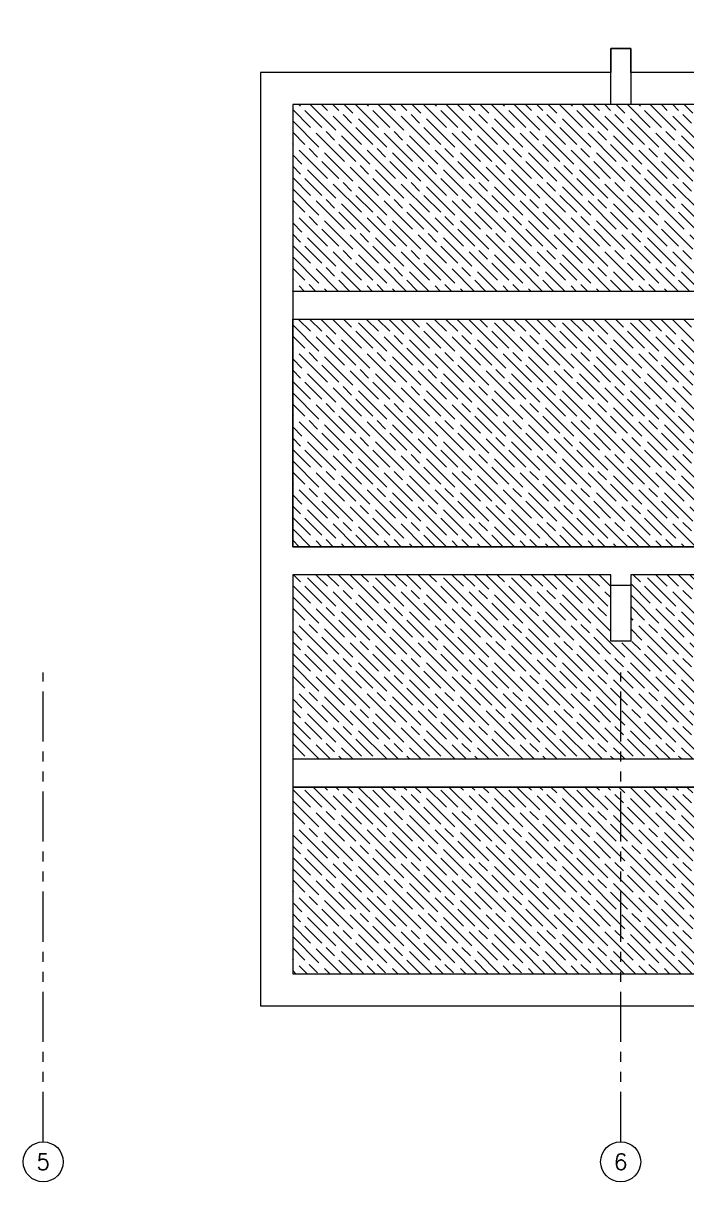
# Model space of a CAD drawing. Header units: millimetres. Extents: x 226317 to 226469, y 8188100 to 8188260.
# Drawn here: x 226373.67 to 226381.96, y 8188229.46 to 8188243.92 of the extents above; entities that cross this region are included whole.
import ezdxf
from ezdxf.enums import TextEntityAlignment as Align

# ---------------------------------------------------------------- set-up
doc = ezdxf.new("R2010")
doc.units = ezdxf.units.MM
for name, pattern in [('HIDDEN2', [0.1875, 0.125, -0.0625]), ('PHANTOM', [2.5, 1.25, -0.25, 0.25, -0.25, 0.25, -0.25]), ('PHANTOM2', [1.25, 0.625, -0.125, 0.125, -0.125, 0.125, -0.125])]:
    doc.linetypes.add(name, pattern=pattern)
doc.layers.add('A-EJES', color=8, linetype='PHANTOM')
doc.layers.add('A-PROYECCIONES', color=8, linetype='HIDDEN2')
for name, color, linetype, lineweight in [('A-ESTRUCTURA-PLACAS', 8, 'Continuous', 35), ('A-MURO ALTO', 8, 'Continuous', 30), ('A-MUROS', 8, 'Continuous', 30)]:
    doc.layers.add(name, color=color, linetype=linetype, lineweight=lineweight)
doc.styles.add('ROMANS', font='ROMANS.shx', dxfattribs={"oblique": 10})
pattern_1 = [(135, (295.42204, 4.6443), (0.212132034356, 0.212132034356), [0.5, -0.1]), (135, (295.56346, 4.6443), (0.212132034356, 0.212132034356), [0.3, -0.075, 0.15, -0.075]), (135, (295.74024, 4.60893), (0.212132034356, 0.212132034356), [0.5, -0.1])]

# ---------------------------------------------------------------- blocks, each defined once
blk = doc.blocks.new('EJES 1P')
at = {"layer": 'A-EJES', "color": 8, "linetype": 'PHANTOM2', "lineweight": 0}
for points in [[(26.854, -18.151), (26.854, -12.292)], [(34.064, -18.151), (34.064, -12.292)]]:
    blk.add_lwpolyline(points, dxfattribs=at)
at = {"layer": 'A-EJES', "color": 8, "linetype": 'Continuous', "lineweight": 0}
for centre in [(26.854, -18.398), (34.064, -18.398)]:
    blk.add_circle(centre, 0.25, dxfattribs=at)
at = {"layer": 'A-EJES', "color": 8, "linetype": 'Continuous', "lineweight": 0, "style": 'ROMANS'}
for s, p in [('5', (26.854, -18.398)), ('6', (34.064, -18.398))]:
    blk.add_text(s, height=0.2, dxfattribs=at).set_placement(p, align=Align.MIDDLE_CENTER)
blk = doc.blocks.new('arq. estac.')
at = {"lineweight": 0, "transparency": 33554687}
h = blk.add_hatch(dxfattribs=at)
h.set_pattern_fill('GOST_WOOD', color=8, scale=0.05, angle=45)
h.set_pattern_definition(pattern_1)
h.paths.add_polyline_path([(226684.939, 8188245.225), (226684.939, 8188247.554), (226672.459, 8188247.554), (226672.459, 8188245.225)])
h.paths.add_polyline_path([(226684.939, 8188244.875), (226684.939, 8188242.034), (226672.459, 8188242.034), (226672.459, 8188244.875)])
h = blk.add_hatch(dxfattribs=at)
h.set_pattern_fill('GOST_WOOD', color=8, scale=0.05, angle=45)
h.set_pattern_definition(pattern_1)
h.paths.add_polyline_path([(226672.459, 8188239.034), (226672.459, 8188236.704), (226684.939, 8188236.704), (226684.939, 8188239.034)])
h.paths.add_polyline_path([(226684.939, 8188239.384), (226684.939, 8188241.684), (226684.189, 8188241.684), (226684.189, 8188240.854), (226683.639, 8188240.854), (226683.639, 8188241.684), (226676.679, 8188241.684), (226676.679, 8188240.854), (226676.429, 8188240.854), (226676.429, 8188241.684), (226672.459, 8188241.684), (226672.459, 8188239.384)])
at = {"color": 8, "lineweight": 0, "transparency": 33554559, "elevation": 0}
for points in [[(226684.939, 8188245.225), (226684.939, 8188247.554), (226672.459, 8188247.554), (226672.459, 8188245.225)], [(226684.939, 8188244.875), (226684.939, 8188242.034), (226672.459, 8188242.034), (226672.459, 8188244.875)]]:
    blk.add_lwpolyline(points, close=True, dxfattribs=at)
at = {"color": 8, "lineweight": 0, "transparency": 33554559}
blk.add_lwpolyline([(226684.939, 8188239.384), (226684.939, 8188241.684), (226684.189, 8188241.684), (226684.189, 8188240.854), (226683.639, 8188240.854), (226683.639, 8188241.684), (226676.679, 8188241.684), (226676.679, 8188240.854), (226676.429, 8188240.854), (226676.429, 8188241.684), (226672.459, 8188241.684), (226672.459, 8188239.384), (226684.939, 8188239.384)], dxfattribs=at)
blk.add_lwpolyline([(226672.459, 8188239.034), (226672.459, 8188236.704), (226684.939, 8188236.704), (226684.939, 8188239.034)], close=True, dxfattribs=at)
at = {"layer": 'A-ESTRUCTURA-PLACAS', "color": 8, "lineweight": 0}
for points in [[(226676.429, 8188248.254), (226676.679, 8188248.254), (226676.679, 8188247.554), (226676.429, 8188247.554)], [(226676.429, 8188241.554), (226676.679, 8188241.554), (226676.679, 8188240.854), (226676.429, 8188240.854)]]:
    blk.add_lwpolyline(points, close=True, dxfattribs=at)
at = {"layer": 'A-MURO ALTO', "color": 8, "lineweight": 0}
for points in [[(226672.459, 8188245.225), (226684.939, 8188245.225)], [(226672.459, 8188239.384), (226684.939, 8188239.384)], [(226672.459, 8188239.034), (226684.939, 8188239.034)]]:
    blk.add_lwpolyline(points, dxfattribs=at)
at = {"layer": 'A-MURO ALTO', "color": 8, "lineweight": 0, "elevation": 0}
blk.add_lwpolyline([(226672.459, 8188244.875), (226684.939, 8188244.875)], dxfattribs=at)
at = {"layer": 'A-MUROS', "color": 8, "lineweight": 0}
for points in [[(226691.45, 8188252.954), (226687.074, 8188252.954), (226687.074, 8188247.954), (226684.189, 8188247.954), (226684.189, 8188248.254), (226683.639, 8188248.254), (226683.639, 8188247.954), (226676.679, 8188247.954), (226676.679, 8188248.254), (226676.429, 8188248.254), (226676.429, 8188247.954), (226672.059, 8188247.954), (226672.059, 8188236.304), (226699.849, 8188236.304), (226699.849, 8188247.954), (226698.609, 8188247.954), (226698.609, 8188248.254), (226698.359, 8188248.254), (226698.359, 8188247.954), (226691.449, 8188247.954)], [(226672.459, 8188247.554), (226672.459, 8188242.034), (226684.939, 8188242.034), (226684.939, 8188247.554)], [(226684.939, 8188241.684), (226684.189, 8188241.684), (226684.189, 8188240.854), (226683.639, 8188240.854), (226683.639, 8188241.684), (226676.679, 8188241.684), (226676.679, 8188240.854), (226676.429, 8188240.854), (226676.429, 8188241.684), (226672.459, 8188241.684), (226672.459, 8188236.704), (226684.939, 8188236.704)]]:
    blk.add_lwpolyline(points, close=True, dxfattribs=at)
at = {"layer": 'A-PROYECCIONES'}
blk.add_blockref('EJES 1P', (226642.49, 8188252.754), dxfattribs=at)

msp = doc.modelspace()

# ---------------------------------------------------------------- block references
msp.add_blockref('arq. estac.', (-295.422, -4.646))

doc.saveas('drawing.dxf')
